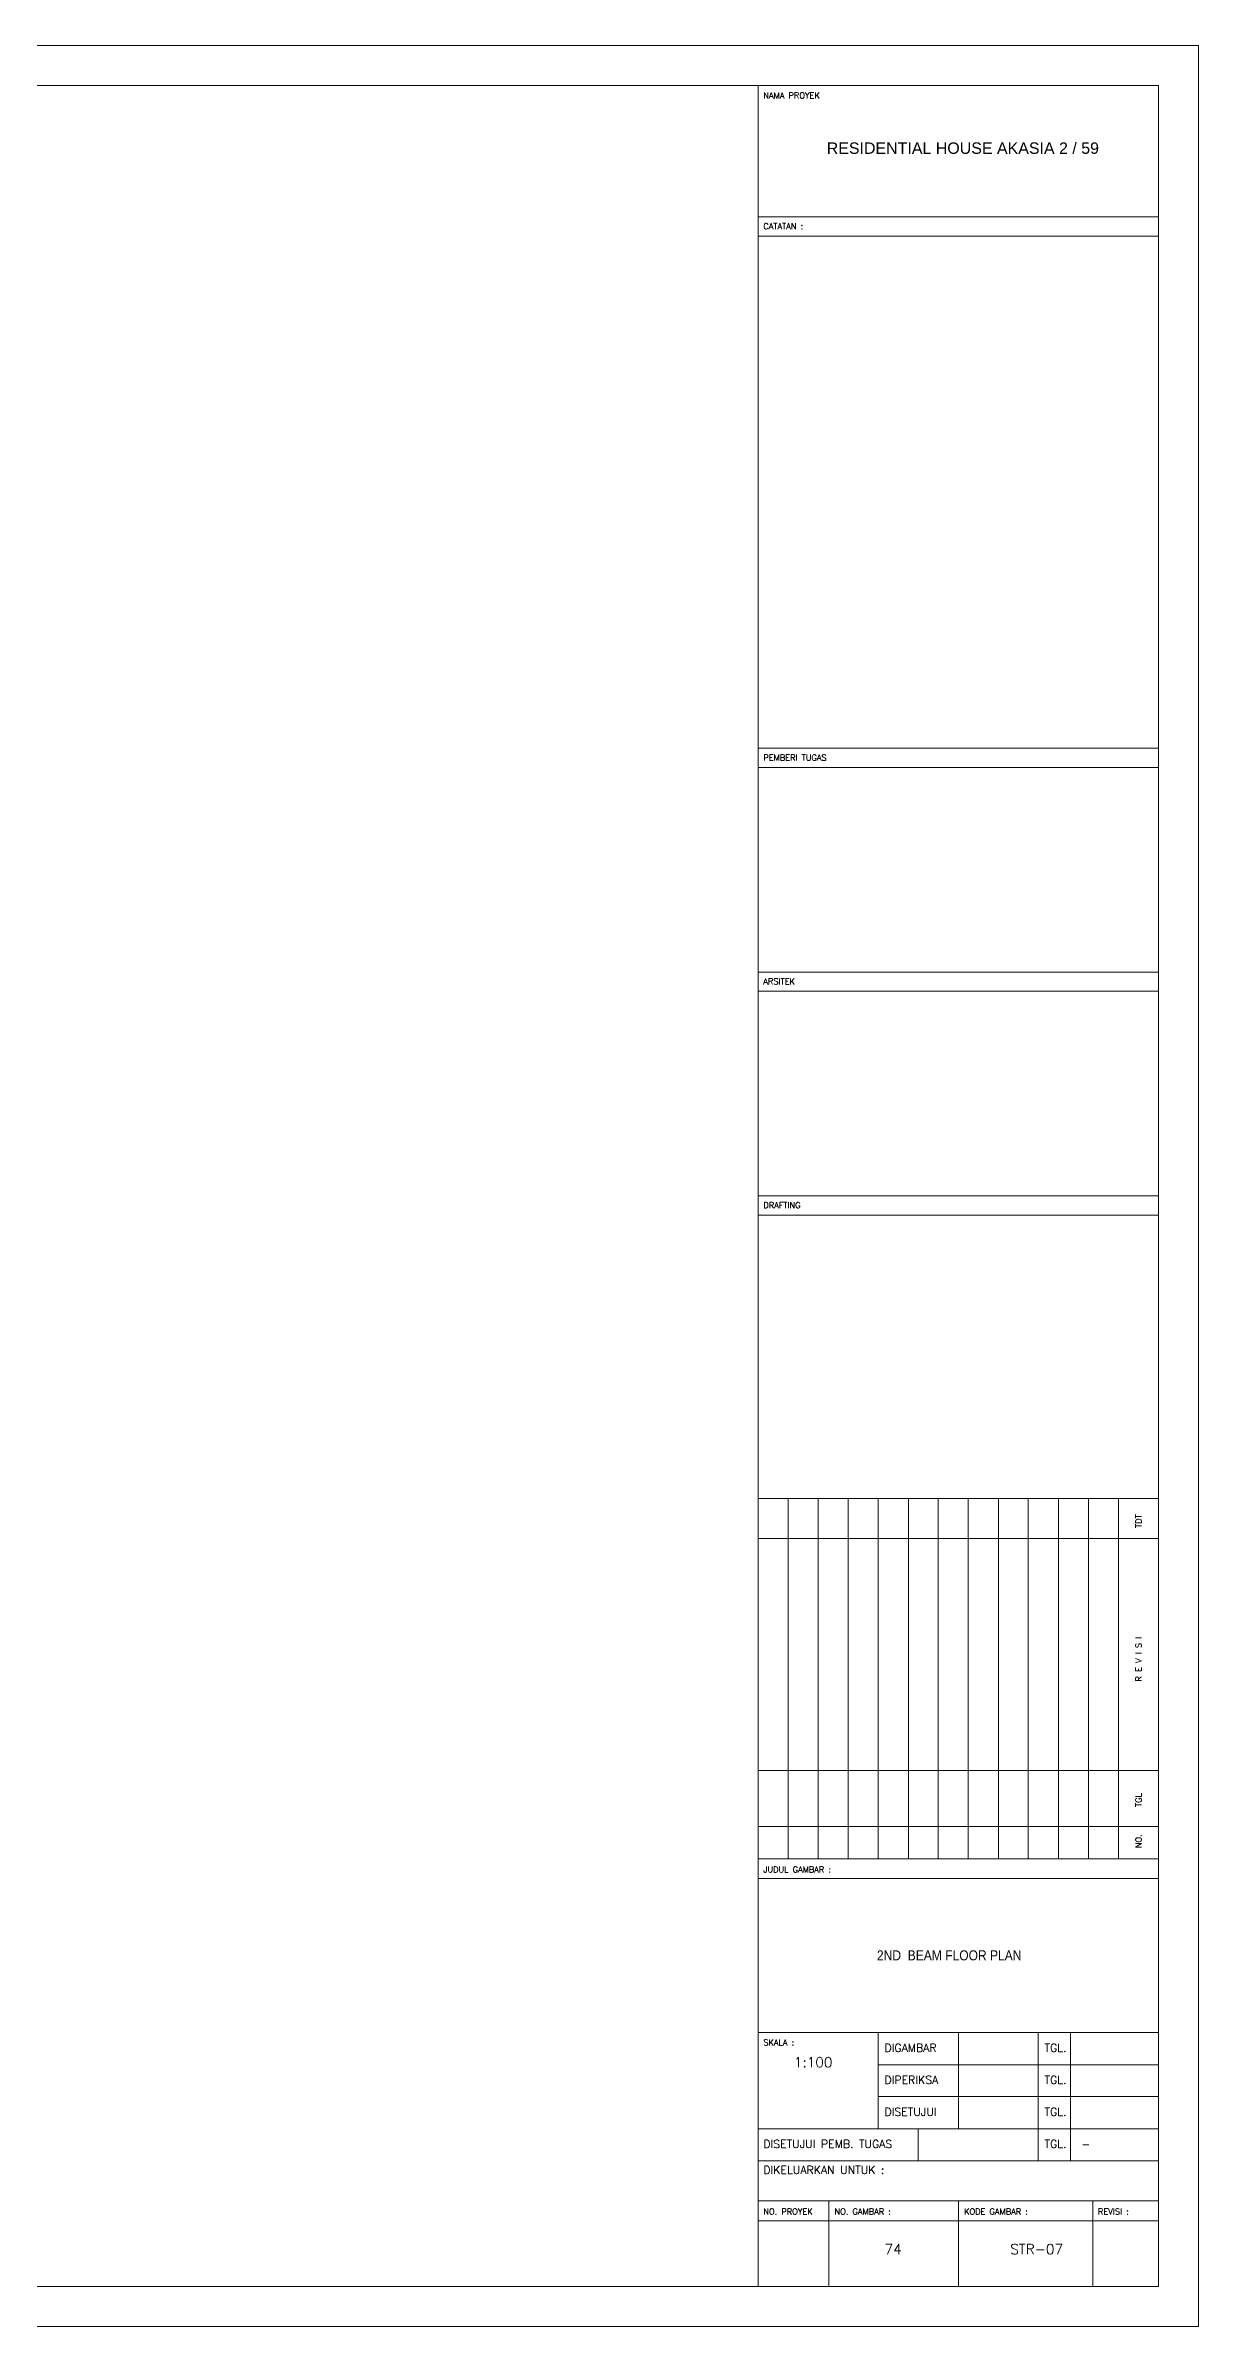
# Model space of a CAD drawing. Header units: millimetres. Extents: x 13167 to 258847, y -86891 to 38861.
# Drawn here: x 40028 to 54848, y 9539 to 38861 of the extents above; entities that cross this region are included whole.
import ezdxf

# ---------------------------------------------------------------- set-up
doc = ezdxf.new("R2010")
doc.units = ezdxf.units.MM
doc.header["$MEASUREMENT"] = 0
doc.linetypes.add('DASHED2', pattern=[0.375, 0.25, -0.125])
for name, color, linetype, lineweight in [('KOP', 7, 'Continuous', 80), ('LEGEND', 1, 'DASHED2', 50), ('XR-KOP A3_MOZART$0$A-TXTKOP', 3, 'Continuous', 5), ('XR-KOP A3_MOZART$0$KOP-A1$0$A-GRSKOP', 1, 'Continuous', 5), ('XR-KOP A3_MOZART$0$KOP-A1$0$A-TXTKOP', 3, 'Continuous', 5)]:
    doc.layers.add(name, color=color, linetype=linetype, lineweight=lineweight)
doc.styles.add('style2', font='times.ttf', dxfattribs={"height": 0.18})
doc.styles.add('XR-KOP A3_MOZART$0$KOP-A1$0$ROMANS', font='romans.shx', dxfattribs={"height": 200})
doc.styles.add('XR-KOP A3_MOZART$0$ROMAND', font='romand.shx', dxfattribs={"height": 2, "bigfont": 'bigfont.shx'})
doc.styles.add('XR-KOP A3_MOZART$0$ROMANS', font='romans.shx', dxfattribs={"height": 200})

# ---------------------------------------------------------------- blocks, each defined once
blk = doc.blocks.new('hsdh')
at = {"layer": 'XR-KOP A3_MOZART$0$KOP-A1$0$A-GRSKOP', "linetype": 'Continuous', "lineweight": 5}
for p, q in [((140385, 56660), (140385, 82138)), ((140385, 80618), (145017, 80618)), ((140385, 74466), (145017, 74466)), ((140385, 74244), (145017, 74244)), ((140385, 71876), (145017, 71876)), ((140385, 71654), (145017, 71654)), ((140385, 69286), (145017, 69286)), ((140385, 69063), (145017, 69063)), ((140385, 65781), (145017, 65781)), ((140385, 65781), (145017, 65781)), ((140732, 61611), (140732, 65781)), ((141079, 61611), (141079, 65781)), ((141427, 61611), (141427, 65781)), ((141774, 61611), (141774, 65781)), ((142122, 61611), (142122, 65781)), ((142469, 61611), (142469, 65781)), ((142816, 61611), (142816, 65781)), ((143164, 61611), (143164, 65781)), ((143511, 61611), (143511, 65781)), ((143859, 61611), (143859, 65781)), ((144206, 61611), (144206, 65781)), ((144554, 61611), (144554, 65781)), ((140385, 65317), (145017, 65317)), ((140385, 62631), (145017, 62631)), ((140385, 61982), (145017, 61982)), ((140385, 61611), (145017, 61611)), ((140385, 61611), (145017, 61611)), ((140385, 61380), (145017, 61380)), ((140385, 59597), (145017, 59597)), ((141774, 59597), (141774, 58485)), ((142701, 59597), (142701, 58485)), ((143627, 59597), (143627, 58115)), ((143998, 59597), (143998, 58115)), ((141774, 59226), (145017, 59226)), ((141774, 58856), (145017, 58856)), ((140385, 58485), (145017, 58485)), ((142237, 58485), (142237, 58115)), ((140385, 58115), (145017, 58115)), ((140385, 57651), (145017, 57651)), ((141201, 57651), (141201, 56660)), ((142701, 57651), (142701, 56660)), ((144258, 57651), (144258, 56660)), ((140385, 57420), (145017, 57420))]:
    blk.add_line(p, q, dxfattribs=at)
at = {"layer": 'XR-KOP A3_MOZART$0$KOP-A1$0$A-GRSKOP', "color": 0, "linetype": 'Continuous', "lineweight": 5}
blk.add_lwpolyline([(145480, 82601), (107945, 82601), (107945, 56197), (145480, 56197)], close=True, dxfattribs=at)
at = {"layer": 'XR-KOP A3_MOZART$0$KOP-A1$0$A-GRSKOP', "color": 5, "linetype": 'Continuous', "lineweight": 5}
blk.add_lwpolyline([(145017, 82138), (108409, 82138), (108409, 56660), (145017, 56660)], close=True, dxfattribs=at)
at = {"layer": 'XR-KOP A3_MOZART$0$KOP-A1$0$A-GRSKOP', "linetype": 'Continuous', "lineweight": 5}
blk.add_lwpolyline([(145017, 80396), (140385, 80396)], dxfattribs=at)
at = {"layer": 'KOP', "color": 7, "insert": (141177, 81480), "char_height": 132.26, "attachment_point": 1, "style": 'style2'}
blk.add_mtext('{\\fArial|b0|i0|c0|p34;RESIDENTIAL HOUSE AKASIA 2 / 59}', dxfattribs=at)
at = {"layer": 'XR-KOP A3_MOZART$0$A-TXTKOP', "lineweight": 5, "style": 'XR-KOP A3_MOZART$0$ROMANS'}
blk.add_text('-', height=92.6, dxfattribs=at).set_placement((144125, 58258))
at = {"layer": 'XR-KOP A3_MOZART$0$KOP-A1$0$A-TXTKOP', "lineweight": 5, "style": 'XR-KOP A3_MOZART$0$KOP-A1$0$ROMANS'}
for s, height, p in [('NAMA PROYEK', 69.49, (140443, 81990)), ('CATATAN :', 69.5, (140443, 80475)), ('PEMBERI TUGAS', 69.49, (140443, 74323)), ('ARSITEK', 69.5, (140443, 71733)), ('DRAFTING', 69.5, (140443, 69142)), ('JUDUL GAMBAR :', 69.49, (140443, 61451)), ('SKALA :', 69.5, (140443, 59449)), ('DIGAMBAR', 92.6, (141846, 59375)), ('TGL.', 92.6, (143699, 59375)), ('DIPERIKSA', 92.6, (141846, 59004)), ('TGL.', 92.6, (143699, 59004)), ('DISETUJUI', 92.6, (141846, 58634)), ('TGL.', 92.6, (143699, 58634)), ('DISETUJUI PEMB. TUGAS', 92.65, (140443, 58262)), ('TGL.', 92.6, (143699, 58263)), ('DIKELUARKAN UNTUK :', 92.65, (140443, 57961)), ('NO. PROYEK', 69.5, (140443, 57491)), ('NO. GAMBAR :', 69.49, (141267, 57491)), ('KODE GAMBAR :', 69.49, (142767, 57491)), ('REVISI :', 69.5, (144317, 57491))]:
    blk.add_text(s, height=height, dxfattribs=at).set_placement(p)
for s, height, p in [('TDT', 69.5, (144822, 65440)), ('R E V I S I', 69.49, (144822, 63662)), ('TGL', 69.5, (144822, 62210)), ('NO.', 69.5, (144822, 61732))]:
    blk.add_text(s, height=height, rotation=90, dxfattribs=at).set_placement(p)

msp = doc.modelspace()

# ---------------------------------------------------------------- block references
at = {"layer": 'LEGEND', "xscale": 1.110484784718443, "yscale": 1.110484784718443, "zscale": 1.110484784718443}
msp.add_blockref('hsdh', (-106704.9759, -52866.1553), dxfattribs=at)

# ---------------------------------------------------------------- texts
at = {"layer": 'XR-KOP A3_MOZART$0$A-TXTKOP', "attachment_point": 1, "style": 'XR-KOP A3_MOZART$0$ROMAND'}
for s, insert, char_height in [('\\pxql;{\\fCentury Gothic|b0|i0|c0|p34;\\W0.9;2ND  BEAM FLOOR PLAN}', (50716.0375, 14373.7983), 128.603936), ('1:100', (49648.1056, 12998.9668), 128.60394), ('74', (50814.9108, 10596.5182), 128.60394), ('STR-07', (52429.7776, 10596.5182), 128.60394)]:
    msp.add_mtext_dynamic_manual_height_columns(s, width=331817.557564, gutter_width=74957.723, heights=[0], dxfattribs=dict(at, insert=insert, char_height=char_height))

doc.saveas('drawing.dxf')
